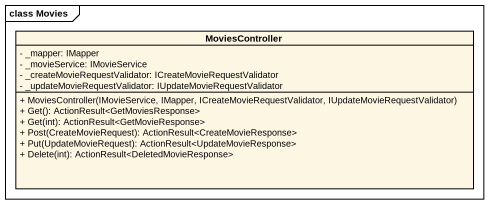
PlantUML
@startuml
mainframe class Movies
hide circle
hide empty members
skinparam classAttributeIconSize 0
class MoviesController {
  - _mapper: IMapper
  - _movieService: IMovieService
  - _createMovieRequestValidator: ICreateMovieRequestValidator
  - _updateMovieRequestValidator: IUpdateMovieRequestValidator
  + MoviesController(IMovieService, IMapper, ICreateMovieRequestValidator, IUpdateMovieRequestValidator)
  + Get(): ActionResult<GetMoviesResponse>
  + Get(int): ActionResult<GetMovieResponse>
  + Post(CreateMovieRequest): ActionResult<CreateMovieResponse>
  + Put(UpdateMovieRequest): ActionResult<UpdateMovieResponse>
  + Delete(int): ActionResult<DeletedMovieResponse>
}
@enduml
